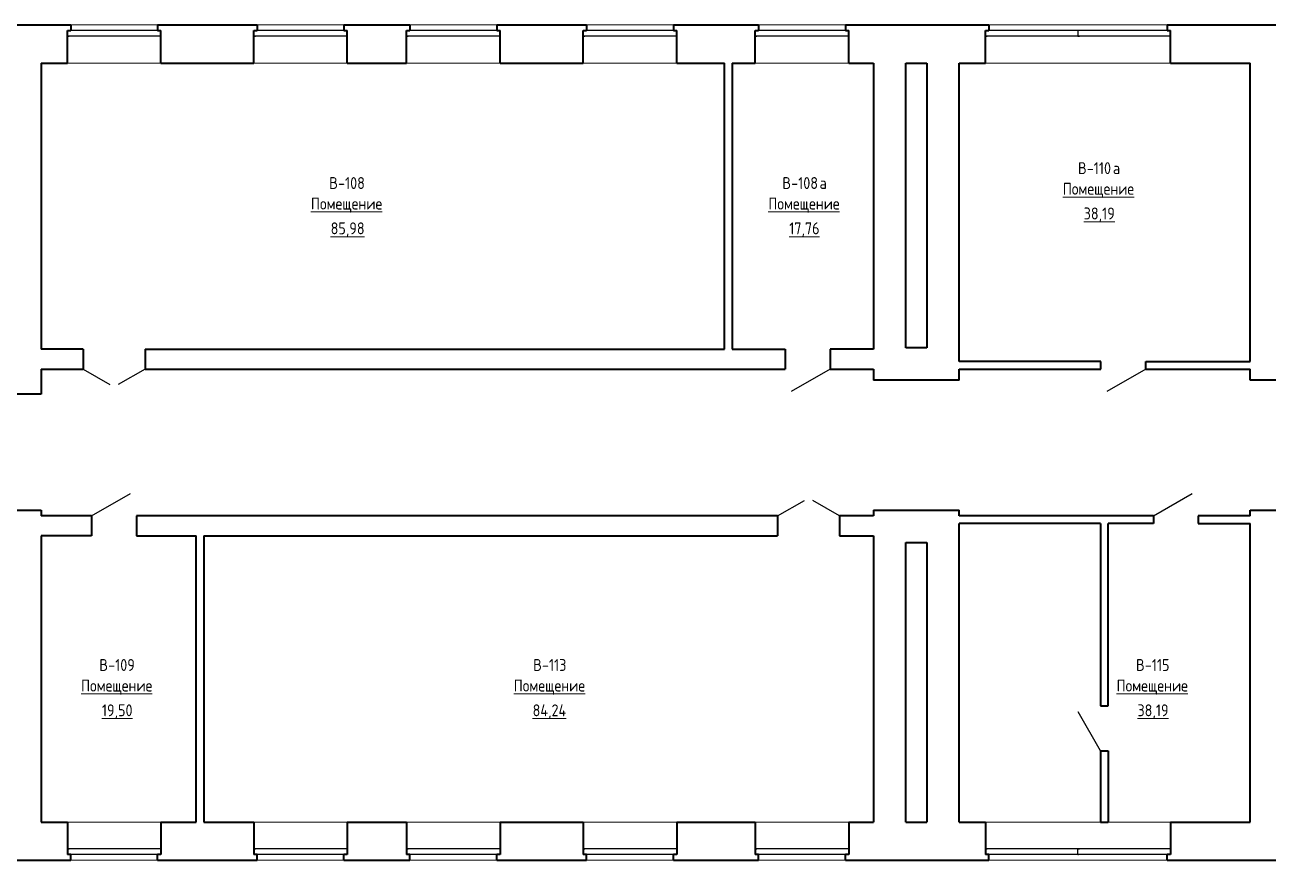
# Model space of a CAD drawing. Header units: millimetres. Extents: x -24 to 373619, y 275 to 149465.
# Drawn here: x 37256 to 63321, y 65095 to 82615 of the extents above; entities that cross this region are included whole.
import ezdxf

# ---------------------------------------------------------------- set-up
doc = ezdxf.new("R2010")
doc.units = ezdxf.units.MM
for name, color, linetype, lineweight in [('Двери', 7, 'Continuous', 18), ('Каркас_Импост', 7, 'Continuous', 30), ('Марки помещений', 7, 'Continuous', 18), ('Окна', 7, 'Continuous', 18), ('Панель', 7, 'Continuous', 30), ('Стены', 7, 'Continuous', 18), ('Стены разрез', 7, 'Continuous', 40)]:
    doc.layers.add(name, color=color, linetype=linetype, lineweight=lineweight)
doc.styles.add('GOST Common_1', font='GOST Common.ttf', dxfattribs={"width": 0.9, "height": 250})

# ---------------------------------------------------------------- blocks, each defined once
blk = doc.blocks.new('ИРНИТУ_Дверь_Однопольная_ДеревяннаяВнутренняя_филенчатая - 900х2080 без верха-1341261-001_Весь этаж')
at = {"layer": 'Панель'}
blk.add_line((-470, 80), (344, 550), dxfattribs=at)
blk = doc.blocks.new('ИРНИТУ_Дверь_Однопольная_ДеревяннаяВнутренняя_филенчатая - 900х2080 без верха-1341253-001_Весь этаж')
at = {"layer": 'Панель'}
blk.add_line((-470, 210), (344, 680), dxfattribs=at)
blk = doc.blocks.new('AC_Дверь_Двупольная_ДеревяннаяВнутренняя_филенчатая_с_верхом - 1260х2080-413008-001_Весь этаж')
at = {"layer": 'Панель'}
for p, q in [((-650, 210), (-87, 535)), ((650, 210), (87, 535))]:
    blk.add_line(p, q, dxfattribs=at)
blk = doc.blocks.new('ИРНИТУ-Окно-ГОСТ23166-99_4_2_Створки - 1920 x 2350-670325-001_Весь этаж')
at = {"layer": 'Каркас_Импост'}
for p, q in [((-1008.1, -160), (931.9, -160)), ((-1008.1, -280), (-1008.1, -160)), ((-1008.1, -160), (-973.1, -160)), ((931.9, -160), (896.9, -160)), ((931.9, -280), (931.9, -160)), ((-1008.1, -280), (931.9, -280)), ((-1008.1, -280), (-993.1, -280)), ((931.9, -280), (896.9, -280))]:
    blk.add_line(p, q, dxfattribs=at)
blk = doc.blocks.new('ИРНИТУ-Окно-ГОСТ23166-99_4_2_Створки - 1920 x 2350-670323-001_Весь этаж')
at = {"layer": 'Каркас_Импост'}
for p, q in [((-1008.1, -160), (931.9, -160)), ((-1008.1, -280), (-1008.1, -160)), ((-1008.1, -160), (-973.1, -160)), ((931.9, -160), (896.9, -160)), ((931.9, -280), (931.9, -160)), ((-1008.1, -280), (931.9, -280)), ((-1008.1, -280), (-973.1, -280)), ((931.9, -280), (916.9, -280))]:
    blk.add_line(p, q, dxfattribs=at)
blk = doc.blocks.new('ИРНИТУ-Окно-ГОСТ23166-99_4_2_Створки - 1920 x 2350-415137-001_Весь этаж')
at = {"layer": 'Каркас_Импост'}
for p, q in [((-1018.1, -160), (941.9, -160)), ((-1018.1, -280), (-1018.1, -160)), ((-1018.1, -160), (-983.1, -160)), ((941.9, -160), (906.9, -160)), ((941.9, -280), (941.9, -160)), ((-1018.1, -280), (941.9, -280)), ((-1018.1, -280), (-983.1, -280)), ((941.9, -280), (906.9, -280))]:
    blk.add_line(p, q, dxfattribs=at)
blk = doc.blocks.new('ИРНИТУ-Окно-ГОСТ23166-99_4_2_Створки - 1920 x 2350-669671-001_Весь этаж')
at = {"layer": 'Каркас_Импост'}
for p, q in [((-1008.1, 280), (931.9, 280)), ((-1008.1, 280), (-1008.1, 160)), ((-1008.1, 280), (-993.1, 280)), ((931.9, 280), (896.9, 280)), ((931.9, 280), (931.9, 160)), ((-1008.1, 160), (931.9, 160)), ((-1008.1, 160), (-973.1, 160)), ((931.9, 160), (896.9, 160))]:
    blk.add_line(p, q, dxfattribs=at)
blk = doc.blocks.new('ИРНИТУ-Окно-ГОСТ23166-99_4_2_Створки - 1920 x 2350-669667-001_Весь этаж')
at = {"layer": 'Каркас_Импост'}
for p, q in [((-1008.1, 280), (931.9, 280)), ((-1008.1, 280), (-1008.1, 160)), ((-1008.1, 280), (-973.1, 280)), ((931.9, 280), (916.9, 280)), ((931.9, 280), (931.9, 160)), ((-1008.1, 160), (931.9, 160)), ((-1008.1, 160), (-973.1, 160)), ((931.9, 160), (896.9, 160))]:
    blk.add_line(p, q, dxfattribs=at)
blk = doc.blocks.new('ИРНИТУ-Окно-ГОСТ23166-99_4_2_Створки - 1920 x 2350-415142-001_Весь этаж')
at = {"layer": 'Каркас_Импост'}
for p, q in [((-1018.1, 280), (941.9, 280)), ((-1018.1, 280), (-1018.1, 160)), ((-1018.1, 280), (-983.1, 280)), ((941.9, 280), (906.9, 280)), ((941.9, 280), (941.9, 160)), ((-1018.1, 160), (941.9, 160)), ((-1018.1, 160), (-983.1, 160)), ((941.9, 160), (906.9, 160))]:
    blk.add_line(p, q, dxfattribs=at)

msp = doc.modelspace()

# ---------------------------------------------------------------- linework, layer by layer
at = {"layer": 'Стены'}
for p, q in [((38218, 82615), (40038, 82615)), ((42123, 82615), (43943, 82615)), ((45328, 82615), (47148, 82615)), ((49033, 82615), (50853, 82615)), ((52637, 82615), (54457, 82615)), ((57463, 82615), (61203, 82615)), ((40108, 81815), (38148, 81815)), ((44013, 81815), (42053, 81815)), ((47218, 81815), (45258, 81815)), ((50923, 81815), (48963, 81815)), ((54527, 81815), (52567, 81815)), ((61273, 81815), (57393, 81815)), ((38148, 65895), (40108, 65895)), ((42053, 65895), (44013, 65895)), ((45258, 65895), (47218, 65895)), ((48963, 65895), (50923, 65895)), ((52567, 65895), (54527, 65895)), ((57393, 65895), (59806, 65895)), ((59966, 65895), (61273, 65895)), ((40038, 65095), (38218, 65095)), ((43943, 65095), (42123, 65095)), ((47148, 65095), (45328, 65095)), ((50853, 65095), (49033, 65095)), ((54457, 65095), (52637, 65095)), ((61203, 65095), (57463, 65095))]:
    msp.add_line(p, q, dxfattribs=at)
at = {"layer": 'Стены разрез'}
for p, q in [((36433, 82615), (38218, 82615)), ((38148, 82495), (38218, 82495)), ((38148, 81815), (38148, 82495)), ((38218, 82615), (38218, 82495)), ((40038, 82615), (42123, 82615)), ((40038, 82615), (40038, 82495)), ((40038, 82495), (40108, 82495)), ((40108, 81815), (40108, 82495)), ((42053, 82495), (42123, 82495)), ((42053, 81815), (42053, 82495)), ((42123, 82615), (42123, 82495)), ((43943, 82615), (45328, 82615)), ((43943, 82615), (43943, 82495)), ((43943, 82495), (44013, 82495)), ((44013, 81815), (44013, 82495)), ((45258, 82495), (45328, 82495)), ((45258, 81815), (45258, 82495)), ((45328, 82615), (45328, 82495)), ((47148, 82615), (49033, 82615)), ((47148, 82615), (47148, 82495)), ((47148, 82495), (47218, 82495)), ((47218, 81815), (47218, 82495)), ((48963, 82495), (49033, 82495)), ((48963, 81815), (48963, 82495)), ((49033, 82615), (49033, 82495)), ((50853, 82615), (52637, 82615)), ((50853, 82615), (50853, 82495)), ((50853, 82495), (50923, 82495)), ((50923, 81815), (50923, 82495)), ((52567, 82495), (52637, 82495)), ((52567, 81815), (52567, 82495)), ((52637, 82615), (52637, 82495)), ((54457, 82615), (57463, 82615)), ((54457, 82615), (54457, 82495)), ((54457, 82495), (54527, 82495)), ((54527, 81815), (54527, 82495)), ((57393, 82495), (57463, 82495)), ((57393, 81815), (57393, 82495)), ((57463, 82615), (57463, 82495)), ((61203, 82615), (64242, 82615)), ((61203, 82615), (61203, 82495)), ((61203, 82495), (61273, 82495)), ((61273, 81815), (61273, 82495)), ((37596, 81815), (38148, 81815)), ((37596, 81815), (37596, 75815)), ((40108, 81815), (42053, 81815)), ((44013, 81815), (45258, 81815)), ((47218, 81815), (48963, 81815)), ((50923, 81815), (51926, 81815)), ((51926, 75815), (51926, 81815)), ((52086, 81815), (52567, 81815)), ((52086, 81815), (52086, 75815)), ((54527, 81815), (55046, 81815)), ((55046, 81815), (55046, 75815)), ((55726, 81815), (56166, 81815)), ((55726, 75844), (55726, 81815)), ((56166, 81815), (56166, 75844)), ((56846, 81815), (57393, 81815)), ((56846, 75555), (56846, 81815)), ((61273, 81815), (62946, 81815)), ((62946, 75555), (62946, 81815)), ((38476, 75815), (37596, 75815)), ((38476, 75815), (38476, 75395)), ((39776, 75815), (51926, 75815)), ((39776, 75815), (39776, 75395)), ((52086, 75815), (53196, 75815)), ((53196, 75815), (53196, 75395)), ((55046, 75815), (54136, 75815)), ((54136, 75815), (54136, 75395)), ((56166, 75844), (55726, 75844)), ((37596, 75395), (38476, 75395)), ((37596, 75395), (37596, 74866)), ((39776, 75395), (53196, 75395)), ((54136, 75395), (55046, 75395)), ((55046, 75395), (55046, 75164)), ((59816, 75555), (56846, 75555)), ((56846, 75395), (59816, 75395)), ((56846, 75164), (56846, 75395)), ((59816, 75395), (59816, 75555)), ((60756, 75555), (62946, 75555)), ((60756, 75395), (60756, 75555)), ((60756, 75395), (62946, 75395)), ((62946, 75164), (62946, 75395)), ((56846, 75164), (55046, 75164)), ((63626, 75164), (62946, 75164)), ((37596, 74866), (36916, 74866)), ((36916, 72436), (37596, 72436)), ((37596, 72436), (37596, 72315)), ((38656, 72315), (37596, 72315)), ((38656, 72315), (38656, 71895)), ((53036, 72315), (39596, 72315)), ((39596, 72315), (39596, 71895)), ((53036, 72315), (53036, 71895)), ((55046, 72315), (54336, 72315)), ((54336, 72315), (54336, 71895)), ((55046, 72436), (55046, 72315)), ((55046, 72436), (56846, 72436)), ((56846, 72315), (56846, 72436)), ((60916, 72315), (56846, 72315)), ((60916, 72315), (60916, 72155)), ((62946, 72315), (61856, 72315)), ((61856, 72315), (61856, 72155)), ((62946, 72315), (62946, 72436)), ((62946, 72436), (63626, 72436)), ((59806, 72155), (56846, 72155)), ((56846, 65895), (56846, 72155)), ((59806, 72155), (59806, 68329)), ((60916, 72155), (59966, 72155)), ((59966, 68329), (59966, 72155)), ((61856, 72155), (62946, 72155)), ((62946, 65895), (62946, 72155)), ((38656, 71895), (37596, 71895)), ((37596, 71895), (37596, 65895)), ((39596, 71895), (40846, 71895)), ((40846, 65895), (40846, 71895)), ((41006, 71895), (53036, 71895)), ((41006, 71895), (41006, 65895)), ((54336, 71895), (55046, 71895)), ((55046, 71895), (55046, 65895)), ((55726, 65895), (55726, 71756)), ((55726, 71756), (56166, 71756)), ((56166, 71756), (56166, 65895)), ((59806, 68329), (59966, 68329)), ((59806, 67389), (59806, 65895)), ((59806, 67389), (59966, 67389)), ((59966, 67389), (59966, 65895)), ((37596, 65895), (38148, 65895)), ((38148, 65895), (38148, 65215)), ((40108, 65895), (40846, 65895)), ((40108, 65895), (40108, 65215)), ((41006, 65895), (42053, 65895)), ((42053, 65895), (42053, 65215)), ((44013, 65895), (45258, 65895)), ((44013, 65895), (44013, 65215)), ((45258, 65895), (45258, 65215)), ((47218, 65895), (48963, 65895)), ((47218, 65895), (47218, 65215)), ((48963, 65895), (48963, 65215)), ((50923, 65895), (52567, 65895)), ((50923, 65895), (50923, 65215)), ((52567, 65895), (52567, 65215)), ((54527, 65895), (55046, 65895)), ((54527, 65895), (54527, 65215)), ((55726, 65895), (56166, 65895)), ((56846, 65895), (57393, 65895)), ((57393, 65895), (57393, 65215)), ((59806, 65895), (59966, 65895)), ((61273, 65895), (62946, 65895)), ((61273, 65895), (61273, 65215)), ((38218, 65215), (38148, 65215)), ((38218, 65095), (38218, 65215)), ((40108, 65215), (40038, 65215)), ((40038, 65095), (40038, 65215)), ((42123, 65215), (42053, 65215)), ((42123, 65095), (42123, 65215)), ((44013, 65215), (43943, 65215)), ((43943, 65095), (43943, 65215)), ((45328, 65215), (45258, 65215)), ((45328, 65095), (45328, 65215)), ((47218, 65215), (47148, 65215)), ((47148, 65095), (47148, 65215)), ((49033, 65215), (48963, 65215)), ((49033, 65095), (49033, 65215)), ((50923, 65215), (50853, 65215)), ((50853, 65095), (50853, 65215)), ((52637, 65215), (52567, 65215)), ((52637, 65095), (52637, 65215)), ((54527, 65215), (54457, 65215)), ((54457, 65095), (54457, 65215)), ((57463, 65215), (57393, 65215)), ((57463, 65095), (57463, 65215)), ((61273, 65215), (61203, 65215)), ((61203, 65095), (61203, 65215)), ((36433, 65095), (38218, 65095)), ((40038, 65095), (42123, 65095)), ((43943, 65095), (45328, 65095)), ((47148, 65095), (49033, 65095)), ((50853, 65095), (52637, 65095)), ((54457, 65095), (57463, 65095)), ((61203, 65095), (64242, 65095))]:
    msp.add_line(p, q, dxfattribs=at)

# ---------------------------------------------------------------- block references
at = {"layer": 'Двери'}
for name, p, rotation in [('AC_Дверь_Двупольная_ДеревяннаяВнутренняя_филенчатая_с_верхом - 1260х2080-413008-001_Весь этаж', (39126, 75605), 180), ('ИРНИТУ_Дверь_Однопольная_ДеревяннаяВнутренняя_филенчатая - 900х2080 без верха-1341253-001_Весь этаж', (53666, 75605), 180), ('ИРНИТУ_Дверь_Однопольная_ДеревяннаяВнутренняя_филенчатая - 900х2080 без верха-1341261-001_Весь этаж', (60286, 75475), 180), ('ИРНИТУ_Дверь_Однопольная_ДеревяннаяВнутренняя_филенчатая - 900х2080 без верха-1341261-001_Весь этаж', (59886, 67859), 89.99999999999993)]:
    msp.add_blockref(name, p, dxfattribs=dict(at, rotation=rotation))
for name, p in [('ИРНИТУ_Дверь_Однопольная_ДеревяннаяВнутренняя_филенчатая - 900х2080 без верха-1341253-001_Весь этаж', (39126, 72105)), ('ИРНИТУ_Дверь_Однопольная_ДеревяннаяВнутренняя_филенчатая - 900х2080 без верха-1341261-001_Весь этаж', (61386, 72235)), ('AC_Дверь_Двупольная_ДеревяннаяВнутренняя_филенчатая_с_верхом - 1260х2080-413008-001_Весь этаж', (53686, 72105))]:
    msp.add_blockref(name, p, dxfattribs=at)
at = {"layer": 'Окна', "rotation": 180}
for name, p in [('ИРНИТУ-Окно-ГОСТ23166-99_4_2_Створки - 1920 x 2350-415137-001_Весь этаж', (39090, 82215)), ('ИРНИТУ-Окно-ГОСТ23166-99_4_2_Створки - 1920 x 2350-415137-001_Весь этаж', (42995, 82215)), ('ИРНИТУ-Окно-ГОСТ23166-99_4_2_Створки - 1920 x 2350-415137-001_Весь этаж', (46200, 82215)), ('ИРНИТУ-Окно-ГОСТ23166-99_4_2_Створки - 1920 x 2350-415137-001_Весь этаж', (49905, 82215)), ('ИРНИТУ-Окно-ГОСТ23166-99_4_2_Створки - 1920 x 2350-415137-001_Весь этаж', (53509, 82215)), ('ИРНИТУ-Окно-ГОСТ23166-99_4_2_Створки - 1920 x 2350-670325-001_Весь этаж', (58325, 82215)), ('ИРНИТУ-Окно-ГОСТ23166-99_4_2_Створки - 1920 x 2350-670323-001_Весь этаж', (60265, 82215)), ('ИРНИТУ-Окно-ГОСТ23166-99_4_2_Створки - 1920 x 2350-415142-001_Весь этаж', (39090, 65495)), ('ИРНИТУ-Окно-ГОСТ23166-99_4_2_Створки - 1920 x 2350-415142-001_Весь этаж', (42995, 65495)), ('ИРНИТУ-Окно-ГОСТ23166-99_4_2_Створки - 1920 x 2350-415142-001_Весь этаж', (46200, 65495)), ('ИРНИТУ-Окно-ГОСТ23166-99_4_2_Створки - 1920 x 2350-415142-001_Весь этаж', (49905, 65495)), ('ИРНИТУ-Окно-ГОСТ23166-99_4_2_Створки - 1920 x 2350-415142-001_Весь этаж', (53509, 65495)), ('ИРНИТУ-Окно-ГОСТ23166-99_4_2_Створки - 1920 x 2350-669671-001_Весь этаж', (58325, 65495)), ('ИРНИТУ-Окно-ГОСТ23166-99_4_2_Створки - 1920 x 2350-669667-001_Весь этаж', (60265, 65495))]:
    msp.add_blockref(name, p, dxfattribs=at)

# ---------------------------------------------------------------- texts
at = {"layer": 'Марки помещений', "lineweight": 9, "char_height": 250, "attachment_point": 1, "style": 'GOST Common_1'}
for s, insert, width in [('\\fGOST Common|b0|i0|c204|p34|;\\W.9;В', (59335, 79734), 223.67), ('-110', (59519, 79734), 663.8), ('\\fGOST Common|b0|i0|c204|p34|;\\W.9;а', (60067, 79734), 216.46), ('\\fGOST Common|b0|i0|c204|p34|;\\W.9;В', (43637, 79422), 223.67), ('-108', (43822, 79422), 721.52), ('\\fGOST Common|b0|i0|c204|p34|;\\W.9;В', (53137, 79422), 223.67), ('-108', (53322, 79422), 721.52), ('\\fGOST Common|b0|i0|c204|p34|;\\W.9;а', (53917, 79422), 216.46), ('\\LПомещение', (59016, 79303), 1875.95), ('\\LПомещение', (43253, 78991), 1875.95), ('\\LПомещение', (52842, 78991), 1875.95), ('\\L38,19', (59454, 78784), 815.32), ('\\L85,98', (43667, 78472), 873.04), ('\\L17,76', (53280, 78472), 815.32), ('\\fGOST Common|b0|i0|c204|p34|;\\W.9;В', (38817, 69313), 223.67), ('-109', (39002, 69313), 721.52), ('\\fGOST Common|b0|i0|c204|p34|;\\W.9;В', (47913, 69313), 223.67), ('-113', (48097, 69313), 663.8), ('\\fGOST Common|b0|i0|c204|p34|;\\W.9;В', (60551, 69313), 223.67), ('-115', (60736, 69313), 663.8), ('\\LПомещение', (38433, 68882), 1875.95), ('\\LПомещение', (47505, 68882), 1875.95), ('\\LПомещение', (60143, 68882), 1875.95), ('\\L19,50', (38871, 68363), 815.32), ('\\L84,24', (47901, 68363), 916.33), ('\\L38,19', (60581, 68363), 815.32)]:
    msp.add_mtext(s, dxfattribs=dict(at, insert=insert, width=width))

doc.saveas('drawing.dxf')
